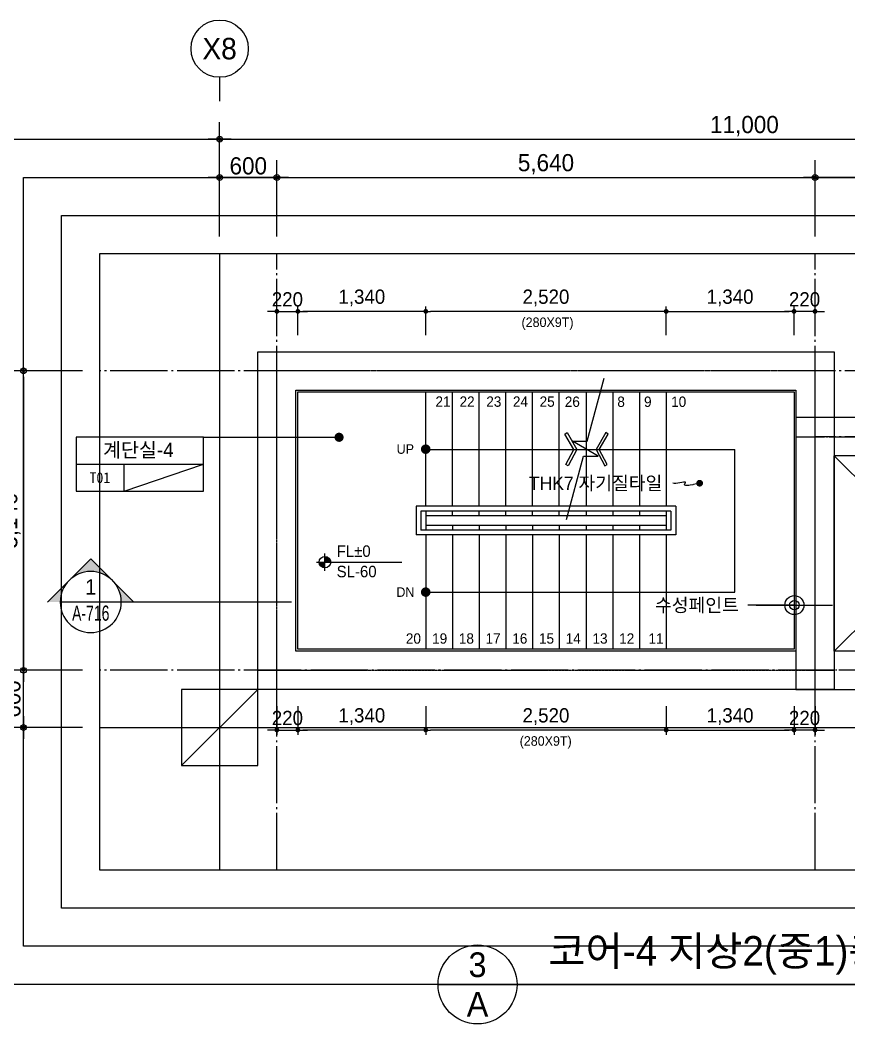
# Model space of a CAD drawing. Header units: millimetres. Extents: x 252711992 to 505989238, y 504776675 to 1009617600.
# Drawn here: x 253386057 to 253394744, y 504805853 to 504816382 of the extents above; entities that cross this region are included whole.
import ezdxf
from ezdxf.enums import TextEntityAlignment as Align
from ezdxf.xclip import XClip

# ---------------------------------------------------------------- set-up
doc = ezdxf.new("R2010")
doc.units = ezdxf.units.MM
doc.header["$XCLIPFRAME"] = 0
doc.linetypes.add('CEN', pattern=[35, 30, -2, 1, -2])
for name, color, linetype in [('$ZCDB_AUDIT_GENERATED_600D18', 7, 'Continuous'), ('0KD DIM', 7, 'Continuous'), ('4A.TEC CEN', 1, 'CEN'), ('4A.TEC CEN 보조1', 14, 'CEN'), ('4A.TEC ELE 4', 9, 'Continuous'), ('4A.TEC IND', 7, 'Continuous'), ('4A.TEC TEXT', 7, 'Continuous'), ('4A.TEC TEXT 1', 3, 'Continuous'), ('4A.TEC TEXT 2', 3, 'Continuous'), ('4A.TEC 기둥', 2, 'Continuous'), ('4A.TEC 마감선 2', 5, 'Continuous'), ('4A.TEC 벽체 1', 2, 'Continuous'), ('4A.TEC 벽체 3', 4, 'Continuous'), ('4A.TEC 벽체 4', 7, 'Continuous'), ('4A.TEC 심볼', 7, 'Continuous'), ('4A.TEC 해치 1', 9, 'Continuous'), ('CEN', 1, 'CEN'), ('LEV', 7, 'Continuous'), ('ROM', 7, 'Continuous'), ('SYM', 1, 'Continuous'), ('TEXT', 7, 'Continuous'), ('㈜SE&C TEXT', 7, 'Continuous')]:
    doc.layers.add(name, color=color, linetype=linetype)
doc.layers.add('DEFPOINT', color=135, linetype='Continuous', plot=False)
doc.styles.add('1', font='')
doc.styles.add('GHS', font='malgun.ttf')
doc.styles.add('나눔고딕', font='')
doc.styles.add('돋움', font='')
doc.styles.add('돋음체', font='')
doc.styles.add('울릉도L', font='')
doc.styles.get('1').set_extended_font_data('DotumChe')
doc.styles.get('나눔고딕').set_extended_font_data('Dotum')
doc.styles.get('돋움').set_extended_font_data('Dotum')
doc.styles.get('돋음체').set_extended_font_data('Dotum')
doc.styles.get('울릉도L').set_extended_font_data('Dotum')
doc.dimstyles.new('DIM_600(외부치수)', dxfattribs={"dimscale": 400, "dimtxt": 3.3, "dimasz": 1, "dimexe": 2, "dimexo": 2, "dimgap": 1, "dimtad": 1, "dimdec": 0, "dimdsep": 46, "dimlunit": 6, "dimtxsty": '나눔고딕', "dimblk1": 'DIMDOT', "dimblk2": 'DIMDOT', "dimsah": 1, "dimcen": 2.5, "dimdle": 1.5, "dimclrd": 8, "dimclre": 8, "dimclrt": 3, "dimadec": 0, "dimazin": 0, "dimtfac": 1, "dimtdec": 0, "dimtix": 1, "dimtmove": 2, "dimatfit": 3, "dimldrblk": 'DIMDOT', "dimfxl": 1, "dimtvp": 1, "dimtolj": 1, "dimtzin": 0, "dimarcsym": 0})
doc.dimstyles.new('DIM_80(외부치수)', dxfattribs={"dimscale": 40, "dimtxt": 3.3, "dimasz": 1, "dimexe": 2, "dimexo": 2, "dimgap": 1, "dimtad": 1, "dimdec": 0, "dimdsep": 46, "dimlunit": 6, "dimtxsty": '돋움', "dimblk1": 'DIMDOT', "dimblk2": 'DIMDOT', "dimsah": 1, "dimcen": 2.5, "dimdle": 1.5, "dimclrd": 1, "dimclre": 7, "dimclrt": 2, "dimadec": 0, "dimazin": 0, "dimtfac": 1, "dimtdec": 0, "dimtix": 1, "dimtmove": 2, "dimatfit": 3, "dimldrblk": 'DIMDOT', "dimfxl": 1, "dimtvp": 1, "dimtolj": 1, "dimtzin": 0, "dimarcsym": 0})
doc.dimstyles.new('KD DIM 1', dxfattribs={"dimscale": 50, "dimtxt": 3, "dimasz": 1, "dimexe": 1, "dimexo": 1, "dimgap": 1, "dimtad": 1, "dimdec": 0, "dimzin": 0, "dimdsep": 46, "dimlunit": 6, "dimtxsty": '돋음체', "dimblk": 'DOT', "dimcen": 3, "dimdle": 1, "dimclrd": 256, "dimclre": 256, "dimclrt": 3, "dimazin": 0, "dimtfac": 1, "dimtdec": 0, "dimtix": 1, "dimtmove": 2, "dimatfit": 3, "dimldrblk": 'OBLIQUE', "dimfxl": 1, "dimtvp": 0.8333, "dimtolj": 1, "dimtzin": 0, "dimarcsym": 0})

# ---------------------------------------------------------------- blocks, each defined once
blk = doc.blocks.new('dwgFD3B')
at = {"layer": '4A.TEC CEN', "color": 250, "ltscale": 500}
blk.add_line((49194.51, -169936.83, -3333.33), (358000, -169936.83, -3333.33), dxfattribs=at)
at = {"layer": '4A.TEC CEN', "color": 250, "ltscale": 500, "elevation": -3333.33}
blk.add_lwpolyline([(241807.63, -39163.16), (241807.63, -267000)], dxfattribs=at)
blk = doc.blocks.new('DIMDOT')
at = {"color": 0}
blk.add_line((-2, 0), (2, 0), dxfattribs=at)
for radius in [0.5, 0.25]:
    blk.add_circle((0, 0), radius, dxfattribs=at)
blk = doc.blocks.new('*D487')
at = {"layer": '$ZCDB_AUDIT_GENERATED_600D18', "color": 8, "lineweight": -2, "transparency": 16777216}
for p, q in [((253386713, 504812702), (253385513, 504812702)), ((253385693, 504812642), (253385693, 504809022)), ((253386713, 504808962), (253385513, 504808962))]:
    blk.add_line(p, q, dxfattribs=at)
at = {"layer": 'Defpoints', "color": 0, "transparency": 16777216}
for p in [(253386893, 504812702, 0), (253385693, 504808962), (253386893, 504808962, 0)]:
    blk.add_point(p, dxfattribs=at)
at = {"layer": '$ZCDB_AUDIT_GENERATED_600D18', "color": 8, "lineweight": -2, "transparency": 16777216, "xscale": 60, "yscale": 60, "zscale": 60}
for p, rotation in [((253385693, 504812702), 90), ((253385693, 504808962), 270)]:
    blk.add_blockref('DIMDOT', p, dxfattribs=dict(at, rotation=rotation))
at = {"layer": '$ZCDB_AUDIT_GENERATED_600D18', "color": 3, "transparency": 16777216, "insert": (253385555, 504810832), "char_height": 180, "attachment_point": 5, "rotation": 90, "style": '나눔고딕'}
blk.add_mtext('\\A1;3,740', dxfattribs=at)
blk = doc.blocks.new('*D488')
at = {"layer": '$ZCDB_AUDIT_GENERATED_600D18', "color": 8, "lineweight": -2, "transparency": 16777216}
for p, q in [((253386713, 504809562), (253385913, 504809562)), ((253386093, 504809022), (253386093, 504809502)), ((253386713, 504808962), (253385913, 504808962))]:
    blk.add_line(p, q, dxfattribs=at)
at = {"layer": 'Defpoints', "color": 0, "transparency": 16777216}
for p in [(253386093, 504809562), (253386893, 504809562, 0), (253386893, 504808962, 0)]:
    blk.add_point(p, dxfattribs=at)
at = {"layer": '$ZCDB_AUDIT_GENERATED_600D18', "color": 8, "lineweight": -2, "transparency": 16777216, "xscale": 60, "yscale": 60, "zscale": 60}
for p, rotation in [((253386093, 504809562), 90), ((253386093, 504808962), 270)]:
    blk.add_blockref('DIMDOT', p, dxfattribs=dict(at, rotation=rotation))
at = {"layer": '$ZCDB_AUDIT_GENERATED_600D18', "color": 3, "transparency": 16777216, "insert": (253385973, 504809262), "char_height": 180, "attachment_point": 5, "rotation": 90, "style": '나눔고딕'}
blk.add_mtext('\\A1;600', dxfattribs=at)
blk = doc.blocks.new('*D489')
at = {"layer": '$ZCDB_AUDIT_GENERATED_600D18', "color": 8, "lineweight": -2, "transparency": 16777216}
for p, q in [((253388149, 504814112), (253388149, 504815312)), ((253399149, 504814112), (253399149, 504815312)), ((253388209, 504815132), (253399089, 504815132))]:
    blk.add_line(p, q, dxfattribs=at)
at = {"layer": 'Defpoints', "color": 0, "transparency": 16777216}
for p in [(253399149, 504815132), (253388149, 504813932, 0), (253399149, 504813932)]:
    blk.add_point(p, dxfattribs=at)
at = {"layer": '$ZCDB_AUDIT_GENERATED_600D18', "color": 8, "lineweight": -2, "transparency": 16777216, "xscale": 60, "yscale": 60, "zscale": 60, "rotation": 180}
blk.add_blockref('DIMDOT', (253388149, 504815132), dxfattribs=at)
at = {"layer": '$ZCDB_AUDIT_GENERATED_600D18', "color": 8, "lineweight": -2, "transparency": 16777216, "xscale": 60, "yscale": 60, "zscale": 60}
blk.add_blockref('DIMDOT', (253399149, 504815132), dxfattribs=at)
at = {"layer": '$ZCDB_AUDIT_GENERATED_600D18', "color": 3, "transparency": 16777216, "insert": (253393649, 504815270), "char_height": 180, "attachment_point": 5, "style": '나눔고딕'}
blk.add_mtext('\\A1;11,000', dxfattribs=at)
blk = doc.blocks.new('*D491')
at = {"layer": '$ZCDB_AUDIT_GENERATED_600D18', "color": 8, "lineweight": -2, "transparency": 16777216}
for p, q in [((253388149, 504814112), (253388149, 504814912)), ((253388749, 504814112), (253388749, 504814912)), ((253388689, 504814732), (253388209, 504814732))]:
    blk.add_line(p, q, dxfattribs=at)
at = {"layer": 'Defpoints', "color": 0, "transparency": 16777216}
for p in [(253388149, 504814732), (253388149, 504813932, 39667), (253388749, 504813932, 34667)]:
    blk.add_point(p, dxfattribs=at)
at = {"layer": '$ZCDB_AUDIT_GENERATED_600D18', "color": 8, "lineweight": -2, "transparency": 16777216, "xscale": 60, "yscale": 60, "zscale": 60, "rotation": 180}
blk.add_blockref('DIMDOT', (253388149, 504814732), dxfattribs=at)
at = {"layer": '$ZCDB_AUDIT_GENERATED_600D18', "color": 8, "lineweight": -2, "transparency": 16777216, "xscale": 60, "yscale": 60, "zscale": 60}
blk.add_blockref('DIMDOT', (253388749, 504814732), dxfattribs=at)
at = {"layer": '$ZCDB_AUDIT_GENERATED_600D18', "color": 3, "transparency": 16777216, "insert": (253388449, 504814852), "char_height": 180, "attachment_point": 5, "style": '나눔고딕'}
blk.add_mtext('\\A1;600', dxfattribs=at)
blk = doc.blocks.new('*D492')
at = {"layer": '$ZCDB_AUDIT_GENERATED_600D18', "color": 8, "lineweight": -2, "transparency": 16777216}
for p, q in [((253386713, 504812702), (253385913, 504812702)), ((253386093, 504812642), (253386093, 504809622)), ((253386713, 504809562), (253385913, 504809562))]:
    blk.add_line(p, q, dxfattribs=at)
at = {"layer": 'Defpoints', "color": 0, "transparency": 16777216}
for p in [(253386893, 504812702, 0), (253386093, 504809562), (253386893, 504809562, 0)]:
    blk.add_point(p, dxfattribs=at)
at = {"layer": '$ZCDB_AUDIT_GENERATED_600D18', "color": 8, "lineweight": -2, "transparency": 16777216, "xscale": 60, "yscale": 60, "zscale": 60}
for p, rotation in [((253386093, 504812702), 90), ((253386093, 504809562), 270)]:
    blk.add_blockref('DIMDOT', p, dxfattribs=dict(at, rotation=rotation))
at = {"layer": '$ZCDB_AUDIT_GENERATED_600D18', "color": 3, "transparency": 16777216, "insert": (253385955, 504811132), "char_height": 180, "attachment_point": 5, "rotation": 90, "style": '나눔고딕'}
blk.add_mtext('\\A1;3,140', dxfattribs=at)
blk = doc.blocks.new('*D493')
at = {"layer": '$ZCDB_AUDIT_GENERATED_600D18', "color": 8, "lineweight": -2, "transparency": 16777216}
for p, q in [((253388749, 504814112), (253388749, 504814912)), ((253394389, 504814112), (253394389, 504814912)), ((253388809, 504814732), (253394329, 504814732))]:
    blk.add_line(p, q, dxfattribs=at)
at = {"layer": 'Defpoints', "color": 0, "transparency": 16777216}
for p in [(253394389, 504814732), (253388749, 504813932, 34667), (253394389, 504813932, 81667)]:
    blk.add_point(p, dxfattribs=at)
at = {"layer": '$ZCDB_AUDIT_GENERATED_600D18', "color": 8, "lineweight": -2, "transparency": 16777216, "xscale": 60, "yscale": 60, "zscale": 60, "rotation": 180}
blk.add_blockref('DIMDOT', (253388749, 504814732), dxfattribs=at)
at = {"layer": '$ZCDB_AUDIT_GENERATED_600D18', "color": 8, "lineweight": -2, "transparency": 16777216, "xscale": 60, "yscale": 60, "zscale": 60}
blk.add_blockref('DIMDOT', (253394389, 504814732), dxfattribs=at)
at = {"layer": '$ZCDB_AUDIT_GENERATED_600D18', "color": 3, "transparency": 16777216, "insert": (253391569, 504814870), "char_height": 180, "attachment_point": 5, "style": '나눔고딕'}
blk.add_mtext('\\A1;5,640', dxfattribs=at)
blk = doc.blocks.new('*D494')
at = {"layer": '$ZCDB_AUDIT_GENERATED_600D18', "color": 8, "lineweight": -2, "transparency": 16777216}
for p, q in [((253394389, 504814112), (253394389, 504814912)), ((253396839, 504814112), (253396839, 504814912)), ((253396779, 504814732), (253394449, 504814732))]:
    blk.add_line(p, q, dxfattribs=at)
at = {"layer": 'Defpoints', "color": 0, "transparency": 16777216}
for p in [(253394389, 504814732), (253394389, 504813932, 81667), (253396839, 504813932, 61250)]:
    blk.add_point(p, dxfattribs=at)
at = {"layer": '$ZCDB_AUDIT_GENERATED_600D18', "color": 8, "lineweight": -2, "transparency": 16777216, "xscale": 60, "yscale": 60, "zscale": 60, "rotation": 180}
blk.add_blockref('DIMDOT', (253394389, 504814732), dxfattribs=at)
at = {"layer": '$ZCDB_AUDIT_GENERATED_600D18', "color": 8, "lineweight": -2, "transparency": 16777216, "xscale": 60, "yscale": 60, "zscale": 60}
blk.add_blockref('DIMDOT', (253396839, 504814732), dxfattribs=at)
at = {"layer": '$ZCDB_AUDIT_GENERATED_600D18', "color": 3, "transparency": 16777216, "insert": (253395614, 504814870), "char_height": 180, "attachment_point": 5, "style": '나눔고딕'}
blk.add_mtext('\\A1;2,450', dxfattribs=at)
blk = doc.blocks.new('A$C092cc5a8')
at = {"layer": '4A.TEC 벽체 3', "elevation": 0, "flags": 128}
blk.add_lwpolyline([(15755, 4096), (37755, 4096)], dxfattribs=at)
at = {"layer": '4A.TEC 벽체 4', "color": 251, "lineweight": 0, "ltscale": 15, "elevation": 0}
for points in [[(15630, 3971), (37880, 3971)], [(15505, 3846), (38005, 3846)]]:
    blk.add_lwpolyline(points, dxfattribs=at)
blk = doc.blocks.new('c1')
at = {"layer": '4A.TEC 기둥'}
blk.add_lwpolyline([(1156776, -1012079), (1157576, -1012079), (1157576, -1011279), (1156776, -1011279)], close=True, dxfattribs=at)
at = {"layer": 'DEFPOINT'}
blk.add_line((1156776, -1012079), (1157576, -1011279), dxfattribs=at)
blk = doc.blocks.new('ADFAWEFQWEFQWF')
at = {"layer": '4A.TEC CEN 보조1', "ltscale": 10}
for p, q in [((200, 0), (200, 2850)), ((2650, 2850), (2650, 0)), ((0, 2650), (2850, 2650)), ((2850, 200), (0, 200))]:
    blk.add_line(p, q, dxfattribs=at)
at = {"layer": '4A.TEC 벽체 1'}
for p, q in [((400, 2450), (400, 400)), ((400, 2450), (2450, 2450)), ((2450, 2450), (2450, 400)), ((400, 400), (2450, 400))]:
    blk.add_line(p, q, dxfattribs=at)
blk.add_lwpolyline([(875, 2850), (0, 2850), (0, 0), (2850, 0), (2850, 2850), (875, 2850)], dxfattribs=at)
at = {"layer": '4A.TEC 해치 1'}
for p, q in [((400, 2450), (2450, 400)), ((2450, 2450), (400, 400))]:
    blk.add_line(p, q, dxfattribs=at)
blk = doc.blocks.new('A$C6C9969DE')
at = {"layer": 'ROM', "color": 0, "linetype": 'Continuous'}
for p, q in [((0, 510), (2400, 510)), ((900, 0), (900, 510))]:
    blk.add_line(p, q, dxfattribs=at)
blk.add_lwpolyline([(0, 0), (2400, 0), (2400, 1020), (0, 1020)], close=True, dxfattribs=at)
blk = doc.blocks.new('ASDFAWGFQWEGRQEWR')
at = {"layer": 'CEN'}
blk.add_lwpolyline([(1712, 118), (1641, 101), (1594, 94), (1567, 93), (1556, 98), (1554, 105), (1558, 114), (1563, 122), (1564, 128), (1557, 130), (1544, 129), (1526, 126), (1505, 122), (1483, 118), (1461, 115), (1443, 114), (1430, 118)], dxfattribs=at)
at = {"layer": '㈜SE&C TEXT', "color": 1, "const_width": 35.9}
blk.add_lwpolyline([(1729, 118, 1), (1694, 118, 1)], format="xyb", close=True, dxfattribs=at)
at = {"layer": '4A.TEC TEXT', "style": '돋움'}
blk.add_text('THK7 자기질타일', height=140, dxfattribs=at).set_placement((-77, 118), align=Align.MIDDLE_LEFT)
blk = doc.blocks.new('단면기호1')
at = {"layer": 'SYM'}
h = blk.add_hatch(color=256, dxfattribs=at)
h.paths.add_polyline_path([(4.24, 4.24, -0.198912), (6, 0), (8.49, 0)])
h.paths.add_polyline_path([(0, 8.49), (-4.24, 4.24, -0.414214), (4.24, 4.24)])
h.paths.add_polyline_path([(-4.24, 4.24), (-8.49, 0), (-6, 0, -0.198912)])
for p in [(-8.49, 0), (8.49, 0)]:
    blk.add_line(p, (0, 8.49), dxfattribs=at)
blk.add_circle((0, 0), 6, dxfattribs=at)
blk = doc.blocks.new('A$C3A5201BD')
at = {"layer": 'LEV'}
h = blk.add_hatch(color=256, dxfattribs=at)
h.paths.add_polyline_path([(200, 200), (335, 200, 0.414214), (200, 335)])
h.paths.add_polyline_path([(200, 65), (200, 200), (65, 200, 0.414214)])
at = {"layer": 'LEV', "color": 7}
for p, q in [((200, 0), (200, 400)), ((0, 200), (2007, 200)), ((0, 200), (400, 200))]:
    blk.add_line(p, q, dxfattribs=at)
blk.add_circle((200, 200), 135, dxfattribs=at)
blk = doc.blocks.new('_Dot')
at = {"color": 0, "linetype": 'ByBlock', "lineweight": -2}
blk.add_line((-0.5, 0), (-1, 0), dxfattribs=at)
at = {"color": 0, "linetype": 'ByBlock', "const_width": 0.5}
blk.add_lwpolyline([(-0.25, 0, 1), (0.25, 0, 1)], format="xyb", close=True, dxfattribs=at)
blk = doc.blocks.new('*D1103')
at = {"layer": '0KD DIM', "lineweight": -2, "transparency": 16777216}
for p, q in [((253390309, 504813077), (253390309, 504813377)), ((253392779, 504813327), (253390359, 504813327)), ((253392829, 504813077), (253392829, 504813377))]:
    blk.add_line(p, q, dxfattribs=at)
at = {"layer": 'Defpoints', "color": 0, "transparency": 16777216}
for p in [(253390309, 504813327), (253390309, 504813027, 0), (253392829, 504813027)]:
    blk.add_point(p, dxfattribs=at)
at = {"layer": '0KD DIM', "lineweight": -2, "transparency": 16777216, "xscale": 50, "yscale": 50, "zscale": 50, "rotation": 180}
blk.add_blockref('_Dot', (253390309, 504813327), dxfattribs=at)
at = {"layer": '0KD DIM', "lineweight": -2, "transparency": 16777216, "xscale": 50, "yscale": 50, "zscale": 50}
blk.add_blockref('_Dot', (253392829, 504813327), dxfattribs=at)
at = {"layer": '0KD DIM', "color": 3, "transparency": 16777216, "insert": (253391569, 504813467), "char_height": 150, "attachment_point": 5, "style": '돋음체'}
blk.add_mtext('\\A1;2,520', dxfattribs=at)
blk = doc.blocks.new('_OBLIQUE')
at = {"color": 0, "linetype": 'ByBlock'}
blk.add_line((-0.5, -0.5), (0.5, 0.5), dxfattribs=at)
blk = doc.blocks.new('*D1104')
at = {"layer": '0KD DIM', "lineweight": -2, "transparency": 16777216}
for p, q in [((253392829, 504813077), (253392829, 504813377)), ((253392879, 504813327), (253394119, 504813327)), ((253394169, 504813077), (253394169, 504813377))]:
    blk.add_line(p, q, dxfattribs=at)
at = {"layer": 'Defpoints', "color": 0, "transparency": 16777216}
for p in [(253394169, 504813327), (253392829, 504813027), (253394169, 504813027)]:
    blk.add_point(p, dxfattribs=at)
at = {"layer": '0KD DIM', "lineweight": -2, "transparency": 16777216, "xscale": 50, "yscale": 50, "zscale": 50, "rotation": 180}
blk.add_blockref('_Dot', (253392829, 504813327), dxfattribs=at)
at = {"layer": '0KD DIM', "lineweight": -2, "transparency": 16777216, "xscale": 50, "yscale": 50, "zscale": 50}
blk.add_blockref('_Dot', (253394169, 504813327), dxfattribs=at)
at = {"layer": '0KD DIM', "color": 3, "transparency": 16777216, "insert": (253393499, 504813467), "char_height": 150, "attachment_point": 5, "style": '돋음체'}
blk.add_mtext('\\A1;1,340', dxfattribs=at)
blk = doc.blocks.new('*D1105')
at = {"layer": '0KD DIM', "lineweight": -2, "transparency": 16777216}
for p, q in [((253388969, 504813077), (253388969, 504813377)), ((253390259, 504813327), (253389019, 504813327)), ((253390309, 504813077), (253390309, 504813377))]:
    blk.add_line(p, q, dxfattribs=at)
at = {"layer": 'Defpoints', "color": 0, "transparency": 16777216}
for p in [(253388969, 504813327), (253388969, 504813027), (253390309, 504813027)]:
    blk.add_point(p, dxfattribs=at)
at = {"layer": '0KD DIM', "lineweight": -2, "transparency": 16777216, "xscale": 50, "yscale": 50, "zscale": 50, "rotation": 180}
blk.add_blockref('_Dot', (253388969, 504813327), dxfattribs=at)
at = {"layer": '0KD DIM', "lineweight": -2, "transparency": 16777216, "xscale": 50, "yscale": 50, "zscale": 50}
blk.add_blockref('_Dot', (253390309, 504813327), dxfattribs=at)
at = {"layer": '0KD DIM', "color": 3, "transparency": 16777216, "insert": (253389639, 504813467), "char_height": 150, "attachment_point": 5, "style": '돋음체'}
blk.add_mtext('\\A1;1,340', dxfattribs=at)
blk = doc.blocks.new('*D1106')
at = {"layer": '0KD DIM', "lineweight": -2, "transparency": 16777216}
for p, q in [((253394119, 504813327), (253394069, 504813327)), ((253394169, 504813077), (253394169, 504813377)), ((253394389, 504813327), (253394169, 504813327)), ((253394389, 504813077), (253394389, 504813377)), ((253394439, 504813327), (253394489, 504813327))]:
    blk.add_line(p, q, dxfattribs=at)
at = {"layer": 'Defpoints', "color": 0, "transparency": 16777216}
for p in [(253394169, 504813327), (253394169, 504813027), (253394389, 504813027)]:
    blk.add_point(p, dxfattribs=at)
at = {"layer": '0KD DIM', "lineweight": -2, "transparency": 16777216, "xscale": 50, "yscale": 50, "zscale": 50}
blk.add_blockref('_Dot', (253394169, 504813327), dxfattribs=at)
at = {"layer": '0KD DIM', "lineweight": -2, "transparency": 16777216, "xscale": 50, "yscale": 50, "zscale": 50, "rotation": 180}
blk.add_blockref('_Dot', (253394389, 504813327), dxfattribs=at)
at = {"layer": '0KD DIM', "color": 3, "transparency": 16777216, "insert": (253394279, 504813452), "char_height": 150, "attachment_point": 5, "style": '돋음체'}
blk.add_mtext('\\A1;220', dxfattribs=at)
blk = doc.blocks.new('*D1107')
at = {"layer": '0KD DIM', "lineweight": -2, "transparency": 16777216}
for p, q in [((253388699, 504813327), (253388649, 504813327)), ((253388749, 504813077), (253388749, 504813377)), ((253388749, 504813327), (253388969, 504813327)), ((253388969, 504813077), (253388969, 504813377)), ((253389019, 504813327), (253389069, 504813327))]:
    blk.add_line(p, q, dxfattribs=at)
at = {"layer": 'Defpoints', "color": 0, "transparency": 16777216}
for p in [(253388969, 504813327), (253388749, 504813027), (253388969, 504813027)]:
    blk.add_point(p, dxfattribs=at)
at = {"layer": '0KD DIM', "lineweight": -2, "transparency": 16777216, "xscale": 50, "yscale": 50, "zscale": 50}
blk.add_blockref('_Dot', (253388749, 504813327), dxfattribs=at)
at = {"layer": '0KD DIM', "lineweight": -2, "transparency": 16777216, "xscale": 50, "yscale": 50, "zscale": 50, "rotation": 180}
blk.add_blockref('_Dot', (253388969, 504813327), dxfattribs=at)
at = {"layer": '0KD DIM', "color": 3, "transparency": 16777216, "insert": (253388859, 504813452), "char_height": 150, "attachment_point": 5, "style": '돋음체'}
blk.add_mtext('\\A1;220', dxfattribs=at)
blk = doc.blocks.new('*D1108')
at = {"layer": '0KD DIM', "lineweight": -2, "transparency": 16777216}
for p, q in [((253390309, 504809186), (253390309, 504808886)), ((253392829, 504809186), (253392829, 504808886)), ((253392779, 504808936), (253390359, 504808936))]:
    blk.add_line(p, q, dxfattribs=at)
at = {"layer": 'Defpoints', "color": 0, "transparency": 16777216}
for p in [(253390309, 504809236, 0), (253392829, 504809236), (253390309, 504808936)]:
    blk.add_point(p, dxfattribs=at)
at = {"layer": '0KD DIM', "lineweight": -2, "transparency": 16777216, "xscale": 50, "yscale": 50, "zscale": 50, "rotation": 180}
blk.add_blockref('_Dot', (253390309, 504808936), dxfattribs=at)
at = {"layer": '0KD DIM', "lineweight": -2, "transparency": 16777216, "xscale": 50, "yscale": 50, "zscale": 50}
blk.add_blockref('_Dot', (253392829, 504808936), dxfattribs=at)
at = {"layer": '0KD DIM', "color": 3, "transparency": 16777216, "insert": (253391569, 504809076), "char_height": 150, "attachment_point": 5, "style": '돋음체'}
blk.add_mtext('\\A1;2,520', dxfattribs=at)
blk = doc.blocks.new('*D1109')
at = {"layer": '0KD DIM', "lineweight": -2, "transparency": 16777216}
for p, q in [((253392829, 504809186), (253392829, 504808886)), ((253394169, 504809186), (253394169, 504808886)), ((253392879, 504808936), (253394119, 504808936))]:
    blk.add_line(p, q, dxfattribs=at)
at = {"layer": 'Defpoints', "color": 0, "transparency": 16777216}
for p in [(253392829, 504809236), (253394169, 504809236), (253394169, 504808936)]:
    blk.add_point(p, dxfattribs=at)
at = {"layer": '0KD DIM', "lineweight": -2, "transparency": 16777216, "xscale": 50, "yscale": 50, "zscale": 50, "rotation": 180}
blk.add_blockref('_Dot', (253392829, 504808936), dxfattribs=at)
at = {"layer": '0KD DIM', "lineweight": -2, "transparency": 16777216, "xscale": 50, "yscale": 50, "zscale": 50}
blk.add_blockref('_Dot', (253394169, 504808936), dxfattribs=at)
at = {"layer": '0KD DIM', "color": 3, "transparency": 16777216, "insert": (253393499, 504809076), "char_height": 150, "attachment_point": 5, "style": '돋음체'}
blk.add_mtext('\\A1;1,340', dxfattribs=at)
blk = doc.blocks.new('*D1110')
at = {"layer": '0KD DIM', "lineweight": -2, "transparency": 16777216}
for p, q in [((253388969, 504809186), (253388969, 504808886)), ((253390309, 504809186), (253390309, 504808886)), ((253390259, 504808936), (253389019, 504808936))]:
    blk.add_line(p, q, dxfattribs=at)
at = {"layer": 'Defpoints', "color": 0, "transparency": 16777216}
for p in [(253388969, 504809236), (253390309, 504809236), (253388969, 504808936)]:
    blk.add_point(p, dxfattribs=at)
at = {"layer": '0KD DIM', "lineweight": -2, "transparency": 16777216, "xscale": 50, "yscale": 50, "zscale": 50, "rotation": 180}
blk.add_blockref('_Dot', (253388969, 504808936), dxfattribs=at)
at = {"layer": '0KD DIM', "lineweight": -2, "transparency": 16777216, "xscale": 50, "yscale": 50, "zscale": 50}
blk.add_blockref('_Dot', (253390309, 504808936), dxfattribs=at)
at = {"layer": '0KD DIM', "color": 3, "transparency": 16777216, "insert": (253389639, 504809076), "char_height": 150, "attachment_point": 5, "style": '돋음체'}
blk.add_mtext('\\A1;1,340', dxfattribs=at)
blk = doc.blocks.new('*D1111')
at = {"layer": '0KD DIM', "lineweight": -2, "transparency": 16777216}
for p, q in [((253394169, 504809186), (253394169, 504808886)), ((253394389, 504809186), (253394389, 504808886)), ((253394119, 504808936), (253394069, 504808936)), ((253394389, 504808936), (253394169, 504808936)), ((253394439, 504808936), (253394489, 504808936))]:
    blk.add_line(p, q, dxfattribs=at)
at = {"layer": 'Defpoints', "color": 0, "transparency": 16777216}
for p in [(253394169, 504809236), (253394389, 504809236), (253394169, 504808936)]:
    blk.add_point(p, dxfattribs=at)
at = {"layer": '0KD DIM', "lineweight": -2, "transparency": 16777216, "xscale": 50, "yscale": 50, "zscale": 50}
blk.add_blockref('_Dot', (253394169, 504808936), dxfattribs=at)
at = {"layer": '0KD DIM', "lineweight": -2, "transparency": 16777216, "xscale": 50, "yscale": 50, "zscale": 50, "rotation": 180}
blk.add_blockref('_Dot', (253394389, 504808936), dxfattribs=at)
at = {"layer": '0KD DIM', "color": 3, "transparency": 16777216, "insert": (253394279, 504809061), "char_height": 150, "attachment_point": 5, "style": '돋음체'}
blk.add_mtext('\\A1;220', dxfattribs=at)
blk = doc.blocks.new('*D1112')
at = {"layer": '0KD DIM', "lineweight": -2, "transparency": 16777216}
for p, q in [((253388749, 504809186), (253388749, 504808886)), ((253388969, 504809186), (253388969, 504808886)), ((253388699, 504808936), (253388649, 504808936)), ((253388749, 504808936), (253388969, 504808936)), ((253389019, 504808936), (253389069, 504808936))]:
    blk.add_line(p, q, dxfattribs=at)
at = {"layer": 'Defpoints', "color": 0, "transparency": 16777216}
for p in [(253388749, 504809236), (253388969, 504809236), (253388969, 504808936)]:
    blk.add_point(p, dxfattribs=at)
at = {"layer": '0KD DIM', "lineweight": -2, "transparency": 16777216, "xscale": 50, "yscale": 50, "zscale": 50}
blk.add_blockref('_Dot', (253388749, 504808936), dxfattribs=at)
at = {"layer": '0KD DIM', "lineweight": -2, "transparency": 16777216, "xscale": 50, "yscale": 50, "zscale": 50, "rotation": 180}
blk.add_blockref('_Dot', (253388969, 504808936), dxfattribs=at)
at = {"layer": '0KD DIM', "color": 3, "transparency": 16777216, "insert": (253388859, 504809061), "char_height": 150, "attachment_point": 5, "style": '돋음체'}
blk.add_mtext('\\A1;220', dxfattribs=at)
blk = doc.blocks.new('ccs122')
at = {"layer": '4A.TEC 심볼'}
blk.add_line((0, 8), (0, 3), dxfattribs=at)
blk.add_circle((0, 14), 6, dxfattribs=at)
at = {"layer": '4A.TEC TEXT 2', "color": 3, "style": 'GHS'}
blk.add_attdef('NO', text='', height=4.5, dxfattribs=at).set_placement((-0.01, 14.02), align=Align.MIDDLE_CENTER)
blk = doc.blocks.new('ADSFWEFQWEF')
at = {"layer": '4A.TEC TEXT', "style": '돋움'}
blk.add_text('수성페인트', height=140, dxfattribs=at).set_placement((560, 110), align=Align.MIDDLE_LEFT)
at = {"layer": '㈜SE&C TEXT', "color": 1}
blk.add_leader([(2021, 110, 0), (1532, 110)], dimstyle='DIM_80(외부치수)', override={"dimasz": 5, "dimtad": 0}, dxfattribs=at)

msp = doc.modelspace()

# ---------------------------------------------------------------- linework, layer by layer
msp.add_line((253387146.55, 504811439.35), (253387979.88, 504811722.69))
at = {"layer": '4A.TEC CEN', "ltscale": 20}
for p, q in [((253388748.77, 504807467.16, 1666.67), (253388748.77, 504813932.16, 1666.67)), ((253394388.77, 504807467.16, 1666.67), (253394388.77, 504813932.16, 1666.67)), ((253400203.05, 504812702.14, 1666.67), (253386892.67, 504812702.14, 1666.67)), ((253400203.05, 504812012.14, 1666.67), (253394388.77, 504812012.14, 1666.67)), ((253400203.05, 504809562.14, 1666.67), (253386892.67, 504809562.14, 1666.67))]:
    msp.add_line(p, q, dxfattribs=at)
at = {"layer": '4A.TEC CEN 보조1'}
for p, q in [((253388748.78, 504809362.14, -3332.88), (253388748.78, 504812902.14, -3332.88)), ((253394388.78, 504809362.14, -3332.88), (253394388.78, 504812902.14, -3332.88)), ((253394588.78, 504812702.14, -3332.88), (253388548.78, 504812702.14, -3332.88)), ((253388548.78, 504809562.14, -3332.88), (253394588.78, 504809562.14, -3332.88))]:
    msp.add_line(p, q, dxfattribs=at)
at = {"layer": '4A.TEC ELE 4', "color": 8, "ltscale": 0.3}
for p, q in [((253390308.77, 504811282.14, -3332.88), (253390308.77, 504812482.14, -3332.88)), ((253390588.77, 504811282.14, -3332.88), (253390588.77, 504812482.14, -3332.88)), ((253390868.77, 504811282.14, -3332.88), (253390868.77, 504812482.14, -3332.88)), ((253391148.77, 504811282.14, -3332.88), (253391148.77, 504812482.14, -3332.88)), ((253391428.77, 504811282.14, -3332.88), (253391428.77, 504812482.14, -3332.88)), ((253391708.77, 504811282.14, -3332.88), (253391708.77, 504812482.14, -3332.88)), ((253392268.77, 504812482.14, -3332.88), (253392268.77, 504811282.14, -3332.88)), ((253392548.77, 504812482.14, -3332.88), (253392548.77, 504811282.14, -3332.88)), ((253392828.77, 504812482.14, -3332.88), (253392828.77, 504811282.14, -3332.88)), ((253392928.77, 504811282.14, -3332.88), (253390208.77, 504811282.14, -3332.88)), ((253390208.77, 504811282.14, -3332.88), (253390208.77, 504810982.14, -3332.88)), ((253392878.77, 504811232.14, -3332.88), (253390258.77, 504811232.14, -3332.88)), ((253390258.77, 504811232.14, -3332.88), (253390258.77, 504811032.14, -3332.88)), ((253390308.77, 504811232.14, -3332.88), (253390308.77, 504811082.14, -3332.88)), ((253390588.77, 504811182.14, -3332.88), (253390588.77, 504811232.14, -3332.88)), ((253390868.77, 504811182.14, -3332.88), (253390868.77, 504811232.14, -3332.88)), ((253391148.77, 504811182.14, -3332.88), (253391148.77, 504811232.14, -3332.88)), ((253392268.77, 504811232.14, -3332.88), (253392268.77, 504811182.14, -3332.88)), ((253392548.77, 504811232.14, -3332.88), (253392548.77, 504811182.14, -3332.88)), ((253392828.77, 504811232.14, -3332.88), (253392828.77, 504811182.14, -3332.88)), ((253392828.77, 504811232.14, -3332.88), (253392828.77, 504811082.14, -3332.88)), ((253392878.77, 504811232.14, -3332.88), (253392878.77, 504811032.14, -3332.88)), ((253392928.77, 504811282.14, -3332.88), (253392928.77, 504810982.14, -3332.88)), ((253392828.77, 504811182.14, -3332.88), (253390308.77, 504811182.14, -3332.88)), ((253392878.77, 504811032.14, -3332.88), (253390258.77, 504811032.14, -3332.88)), ((253392828.77, 504811082.14, -3332.88), (253390308.77, 504811082.14, -3332.88)), ((253390308.77, 504811082.14, -3332.88), (253390308.77, 504811032.14, -3332.88)), ((253390588.77, 504811082.14, -3332.88), (253390588.77, 504811032.14, -3332.88)), ((253390868.77, 504811082.14, -3332.88), (253390868.77, 504811032.14, -3332.88)), ((253391148.77, 504811082.14, -3332.88), (253391148.77, 504811032.14, -3332.88)), ((253392268.77, 504811082.14, -3332.88), (253392268.77, 504811032.14, -3332.88)), ((253392548.77, 504811082.14, -3332.88), (253392548.77, 504811032.14, -3332.88)), ((253392828.77, 504811082.14, -3332.88), (253392828.77, 504811032.14, -3332.88)), ((253392928.77, 504810982.14, -3332.88), (253390208.77, 504810982.14, -3332.88)), ((253390308.77, 504810982.14, -3332.88), (253390308.77, 504809782.14, -3332.88)), ((253390588.77, 504810982.14, -3332.88), (253390588.77, 504809782.14, -3332.88)), ((253390868.77, 504810982.14, -3332.88), (253390868.77, 504809782.14, -3332.88)), ((253391148.77, 504810982.14, -3332.88), (253391148.77, 504809782.14, -3332.88)), ((253391428.77, 504810982.14, -3332.88), (253391428.77, 504809782.14, -3332.88)), ((253391708.77, 504810982.14, -3332.88), (253391708.77, 504809782.14, -3332.88)), ((253391988.77, 504810982.14, -3332.88), (253391988.77, 504809782.14, -3332.88)), ((253392268.77, 504810982.14, -3332.88), (253392268.77, 504809782.14, -3332.88)), ((253392548.77, 504810982.14, -3332.88), (253392548.77, 504809782.14, -3332.88)), ((253392828.77, 504810982.14, -3332.88), (253392828.77, 504809782.14, -3332.88))]:
    msp.add_line(p, q, dxfattribs=at)
at = {"layer": '4A.TEC ELE 4', "color": 8}
for p, q in [((253391988.77, 504812482.14, -3332.88), (253391988.77, 504811282.14, -3332.88)), ((253391708.77, 504811182.14, -3332.88), (253391708.77, 504811232.14, -3332.88)), ((253391708.77, 504811082.14, -3332.88), (253391708.77, 504811032.14, -3332.88))]:
    msp.add_line(p, q, dxfattribs=at)
at = {"layer": '4A.TEC ELE 4', "color": 8, "ltscale": 0.2}
for p, q in [((253391428.77, 504811182.14, -3332.88), (253391428.77, 504811232.14, -3332.88)), ((253391428.77, 504811082.14, -3332.88), (253391428.77, 504811032.14, -3332.88))]:
    msp.add_line(p, q, dxfattribs=at)
at = {"layer": '4A.TEC ELE 4', "color": 8, "ltscale": 0.02}
for p, q in [((253391988.77, 504811232.14, -3332.88), (253391988.77, 504811182.14, -3332.88)), ((253391988.77, 504811082.14, -3332.88), (253391988.77, 504811032.14, -3332.88))]:
    msp.add_line(p, q, dxfattribs=at)
at = {"layer": '4A.TEC ELE 4', "color": 8, "ltscale": 0.3, "elevation": -3332.88}
msp.add_lwpolyline([(253391782.97, 504811144.97), (253391960.8, 504811808.63), (253392116.09, 504811808.63), (253391847.12, 504811963.93), (253392002.41, 504811963.93), (253392179.55, 504812625.03)], dxfattribs=at)
at = {"layer": '4A.TEC IND', "color": 8}
for p, q in [((253390308.77, 504811879.64, -3332.88), (253393548.77, 504811879.64, -3332.88)), ((253393548.77, 504810382.94, -3332.88), (253393548.77, 504811879.64, -3332.88)), ((253390298.77, 504810380.44, -3332.88), (253393548.77, 504810382.94, -3332.88))]:
    msp.add_line(p, q, dxfattribs=at)
at = {"layer": '4A.TEC IND', "color": 8, "elevation": -3332.88}
for points in [[(253391802.68, 504811705.03), (253391777.9, 504811719.34), (253391859.84, 504811879.64), (253391766.94, 504812040.55), (253391791.72, 504812054.86), (253391892.88, 504811879.64)], [(253392185.3, 504811705.03), (253392210.08, 504811719.33), (253392128.14, 504811879.64), (253392221.04, 504812040.55), (253392196.26, 504812054.86), (253392095.1, 504811879.64)]]:
    msp.add_lwpolyline(points, close=True, dxfattribs=at)
at = {"layer": '4A.TEC IND', "const_width": 50, "elevation": -3332.88}
for points in [[(253390333.77, 504811881.35, 1), (253390283.77, 504811881.35, 1)], [(253390333.77, 504810382.14, 1), (253390283.77, 504810382.14, 1)]]:
    msp.add_lwpolyline(points, format="xyb", close=True, dxfattribs=at)
at = {"layer": '4A.TEC 마감선 2'}
for p, q in [((253388968.78, 504812482.14, -3332.88), (253394168.78, 504812482.14, -3332.88)), ((253388968.78, 504809782.14, -3332.88), (253388968.78, 504812482.14, -3332.88)), ((253394168.78, 504812482.14, -3332.88), (253394168.78, 504809782.14, -3332.88)), ((253394168.78, 504809782.14, -3332.88), (253388968.78, 504809782.14, -3332.88))]:
    msp.add_line(p, q, dxfattribs=at)
at = {"layer": '4A.TEC 벽체 1'}
for p, q in [((253388548.78, 504812902.14, -3332.88), (253394588.78, 504812902.14, -3332.88)), ((253388548.78, 504809362.14, -3332.88), (253388548.78, 504812902.14, -3332.88)), ((253394588.78, 504812902.14, -3332.88), (253394588.78, 504809362.14, -3332.88)), ((253388948.78, 504812502.14, -3332.88), (253394188.78, 504812502.14, -3332.88)), ((253388948.78, 504809762.14, -3332.88), (253388948.78, 504812502.14, -3332.88)), ((253394188.78, 504812502.14, -3332.88), (253394188.78, 504809762.14, -3332.88)), ((253394188.78, 504809762.14, -3332.88), (253388948.78, 504809762.14, -3332.88)), ((253394588.78, 504809362.14, -3332.88), (253388548.78, 504809362.14, -3332.88))]:
    msp.add_line(p, q, dxfattribs=at)
at = {"layer": '4A.TEC 심볼'}
msp.add_line((253390437.72, 504806267.16, 3333.33), (253397236.14, 504806267.16, 3333.33), dxfattribs=at)
msp.add_circle((253390851.72, 504806267.16, 3333.33), 414, dxfattribs=at)
at = {"layer": 'DEFPOINT', "elevation": 3333.33}
for points in [[(253385692.67, 504815132.16), (253401403.05, 504815132.16), (253401403.05, 504806267.16), (253385692.67, 504806267.16)], [(253386092.67, 504814732.16), (253401003.05, 504814732.16), (253401003.05, 504806667.16), (253386092.67, 504806667.16)], [(253386492.67, 504814332.16), (253400603.05, 504814332.16), (253400603.05, 504807067.16), (253386492.67, 504807067.16)], [(253386892.67, 504813932.16), (253400203.05, 504813932.16), (253400203.05, 504807467.16), (253386892.67, 504807467.16)]]:
    msp.add_lwpolyline(points, close=True, dxfattribs=at)
at = {"layer": 'SYM'}
msp.add_line((253388900.7, 504810278.45, 1666.67), (253387118.27, 504810278.45, 1666.67), dxfattribs=at)
at = {"layer": 'SYM', "elevation": 1666.67}
msp.add_lwpolyline([(253387118.27, 504810278.45), (253386477.82, 504810278.45)], dxfattribs=at)
at = {"layer": 'TEXT'}
msp.add_line((253387979.88, 504812006.02), (253389400.37, 504812006.02), dxfattribs=at)
at = {"layer": 'TEXT', "const_width": 47.82}
msp.add_lwpolyline([(253389400.37, 504812029.93, 1), (253389400.37, 504811982.11, 1)], format="xyb", close=True, dxfattribs=at)

# ---------------------------------------------------------------- block references
ref = msp.add_blockref('dwgFD3B', (253146341.15, 504978898.98, -4999.1))
XClip(ref).set_block_clipping_path([(240551.5187525749, -171431.8169597387), (253861.8992676735, -164966.8169609308)])
for name, p in [('ASDFAWGFQWEGRQEWR', (253391467.87, 504811406.49)), ('ADSFWEFQWEF', (253392151.53, 504810135.85))]:
    msp.add_blockref(name, p)
at = {"layer": '4A.TEC ELE 4'}
ref = msp.add_blockref('A$C092cc5a8', (253359093.55, 504804466.28, -3332.43), dxfattribs=at)
XClip(ref).set_block_clipping_path([(3899.121032089, 3000.882517755), (17209.5015471876, 9465.8825165629)])
at = {"layer": '4A.TEC 기둥'}
msp.add_blockref('c1', (252230973.1, 505820641.48, -3332.88), dxfattribs=at)
at = {"layer": '4A.TEC 벽체 1', "color": 3, "rotation": 180}
msp.add_blockref('ADFAWEFQWEFQWF', (253397038.77, 504812212.14, 1666.67), dxfattribs=at)
at = {"layer": '4A.TEC 심볼'}
ref = msp.add_blockref('ccs122', (253388148.78, 504815382.16, -7764.32), dxfattribs=dict(at, xscale=49.99999977496833, yscale=49.99999977496833, zscale=49.99999977496833))
ref.add_attrib('NO', 'X8', dxfattribs={"layer": '0', "color": 3, "height": 225, "style": '울릉도L'}).set_placement((253388148.47, 504816083.06, -7764.32), align=Align.MIDDLE_CENTER)
at = {"layer": 'LEV', "xscale": 0.4469841265468151, "yscale": 0.4469841265468151, "zscale": 0.4469841265468151}
msp.add_blockref('A$C3A5201BD', (253389162.86, 504810606.97), dxfattribs=at)
at = {"layer": 'SYM', "xscale": -53.37150118498497, "yscale": 53.37150118498497, "zscale": 53.37150118498497, "rotation": 359.9999999999999}
msp.add_blockref('단면기호1', (253386798.04, 504810278.45, 1666.67), dxfattribs=at)
at = {"layer": 'TEXT', "xscale": 0.5555555568112274, "yscale": 0.5555555568112274, "zscale": 0.5555555568112274}
msp.add_blockref('A$C6C9969DE', (253386646.55, 504811439.35), dxfattribs=at)

# ---------------------------------------------------------------- texts
at = {"layer": '0KD DIM', "color": 3, "style": '돋음체'}
for p in [(253391585.31, 504813212.6, -3332.88), (253391566.09, 504808820.81, -3332.88)]:
    msp.add_text('(280X9T)', height=100, dxfattribs=at).set_placement(p, align=Align.MIDDLE_CENTER)
at = {"layer": '4A.TEC TEXT 1', "style": '돋음체'}
for s, p in [('UP', (253390004.02, 504811883.1, 8332.43)), ('DN', (253390001.57, 504810382.57))]:
    msp.add_text(s, height=100, dxfattribs=at).set_placement(p, align=Align.MIDDLE_LEFT)
at = {"layer": '4A.TEC TEXT 2', "color": 3, "style": '나눔고딕'}
msp.add_text('코어-4 지상2(중1)층 평면도', height=310.5, dxfattribs=at).set_placement((253391594.61, 504806370.66, 3333.33), align=Align.BOTTOM_LEFT)
for s, p in [('3', (253390851.72, 504806474.16, 3333.33)), ('A', (253390851.72, 504806060.16, 3333.33))]:
    msp.add_text(s, height=258.75, dxfattribs=at).set_placement(p, align=Align.MIDDLE)
at = {"layer": 'LEV', "style": '돋움'}
for s, p in [('FL%%P0', (253389374.98, 504810752.28)), ('SL-60', (253389374.98, 504810538.07))]:
    msp.add_text(s, height=120, dxfattribs=at).set_placement(p)
at = {"layer": 'TEXT', "style": '나눔고딕'}
for s, height, p in [('21', 108.675, (253390568.79, 504812293.38, -8332.43)), ('22', 108.675, (253390821.37, 504812293.38, -8332.43)), ('23', 108.675, (253391101.66, 504812293.38, -8332.43)), ('24', 108.675, (253391380.33, 504812293.38, -8332.43)), ('25', 108.675, (253391660.48, 504812293.38, -8332.43)), ('26', 108.675, (253391924.39, 504812292.2, -8332.43)), ('8', 108.68, (253392395.77, 504812292.2, -8332.43)), ('9', 108.68, (253392675.63, 504812292.2, -8332.43)), ('10', 108.675, (253393038.94, 504812292.2, -8332.43)), ('20', 108.675, (253390258.61, 504809808.75, -8332.43)), ('19', 108.675, (253390533.75, 504809808.75, -8332.43)), ('18', 108.675, (253390814.04, 504809808.75, -8332.43)), ('17', 108.675, (253391093.75, 504809808.75, -8332.43)), ('16', 108.675, (253391373.75, 504809808.75, -8332.43)), ('15', 108.675, (253391653.6, 504809808.75, -8332.43)), ('14', 108.675, (253391933.45, 504809808.75, -8332.43)), ('13', 108.675, (253392214.78, 504809808.75, -8332.43)), ('12', 108.675, (253392494.49, 504809808.75, -8332.43)), ('11', 108.675, (253392801.91, 504809808.75, -8332.43))]:
    msp.add_text(s, height=height, dxfattribs=at).set_placement(p, align=Align.BOTTOM_RIGHT)
at = {"layer": 'TEXT'}
for s, height, style, p in [('계단실-4', 150, '돋움', (253387296.45, 504811873.52)), ('T01', 112.5, '1', (253386893.69, 504811583.05))]:
    msp.add_text(s, height=height, dxfattribs=dict(at, style=style)).set_placement(p, align=Align.MIDDLE_CENTER)
at = {"layer": 'TEXT', "style": '돋움'}
msp.add_text('1', height=160.11, dxfattribs=at).set_placement((253386798.04, 504810357.23, 1666.67), align=Align.CENTER)
at = {"layer": 'TEXT', "style": '돋움', "width": 0.7}
msp.add_text('A-716', height=160.115, dxfattribs=at).set_placement((253386798.04, 504810081.54, 1666.67), align=Align.CENTER)

# ---------------------------------------------------------------- dimensions: what is measured, and where the dimension line sits
at = {"layer": '$ZCDB_AUDIT_GENERATED_600D18'}
for base, p1, p2, picture, middle in [((253399148.78, 504815132.16, -7764.32), (253388148.78, 504813932.16, -7764.32), (253399148.78, 504813932.16, -7764.32), '*D489', (253393648.78, 504815269.62, -7764.32)), ((253394388.77, 504814732.16, -7764.32), (253388748.77, 504813932.16, 26902.34), (253394388.77, 504813932.16, 73902.34), '*D493', (253391568.77, 504814869.62, -7764.32))]:
    dim = msp.add_linear_dim(base=base, p1=p1, p2=p2, dimstyle='DIM_600(외부치수)', override={"dimscale": 300, "dimtxt": 0.6, "dimasz": 0.2, "dimexe": 0.6, "dimexo": 0.6, "dimgap": 0.1, "dimdec": 1, "dimblk1": 'DIMDOT', "dimblk2": 'DIMDOT', "dimdle": 0.5}, dxfattribs=at)
    dim.commit()
    dim.dimension.update_dxf_attribs({"geometry": picture, "text_midpoint": middle})
for base, p1, p2, angle, picture, middle in [((253388148.78, 504814732.16, -7764.32), (253388748.77, 504813932.16, 26902.34), (253388148.78, 504813932.16, 31902.33), 180, '*D491', (253388448.77, 504814852.28, -7764.32)), ((253394388.77, 504814732.16, -7764.32), (253396838.77, 504813932.16, 53485.68), (253394388.77, 504813932.16, 73902.34), 180, '*D494', (253395613.77, 504814869.62, -7764.32)), ((253385692.67, 504808962.14, -4999.55), (253386892.67, 504812702.14, -4999.55), (253386892.67, 504808962.14, -4999.55), 270, '*D487', (253385555.21, 504810832.14, -4999.55)), ((253386092.67, 504809562.14, -4999.55), (253386892.67, 504812702.14, -4999.55), (253386892.67, 504809562.14, -4999.55), 270, '*D492', (253385955.21, 504811132.14, -4999.55)), ((253386092.67, 504809562.14, -4999.55), (253386892.67, 504808962.14, -4999.55), (253386892.67, 504809562.14, -4999.55), 90, '*D488', (253385972.55, 504809262.14, -4999.55))]:
    dim = msp.add_linear_dim(base=base, p1=p1, p2=p2, angle=angle, dimstyle='DIM_600(외부치수)', override={"dimscale": 300, "dimtxt": 0.6, "dimasz": 0.2, "dimexe": 0.6, "dimexo": 0.6, "dimgap": 0.1, "dimdec": 1, "dimblk1": 'DIMDOT', "dimblk2": 'DIMDOT', "dimdle": 0.5}, dxfattribs=at)
    dim.commit()
    dim.dimension.update_dxf_attribs({"geometry": picture, "text_midpoint": middle})
at = {"layer": '0KD DIM'}
for base, p1, p2, picture, middle in [((253388968.78, 504813327.14, -3332.88), (253388748.77, 504813027.14, -3332.88), (253388968.78, 504813027.14, -3332.88), '*D1107', (253388858.77, 504813452.24, -3332.88)), ((253394168.78, 504813327.14, -3332.88), (253392828.78, 504813027.14, -3332.88), (253394168.78, 504813027.14, -3332.88), '*D1104', (253393498.78, 504813466.7, -3332.88)), ((253388968.78, 504808936.14, -3332.88), (253388748.77, 504809236.14, -3332.88), (253388968.78, 504809236.14, -3332.88), '*D1112', (253388858.77, 504809061.24, -3332.88)), ((253394168.78, 504808936.14, -3332.88), (253392828.78, 504809236.14, -3332.88), (253394168.78, 504809236.14, -3332.88), '*D1109', (253393498.78, 504809075.7, -3332.88))]:
    dim = msp.add_linear_dim(base=base, p1=p1, p2=p2, dimstyle='KD DIM 1', dxfattribs=at)
    dim.commit()
    dim.dimension.update_dxf_attribs({"geometry": picture, "text_midpoint": middle})
for base, p1, p2, picture, middle in [((253388968.78, 504813327.14, -3332.88), (253390308.78, 504813027.14, -3332.88), (253388968.78, 504813027.14, -3332.88), '*D1105', (253389638.78, 504813466.7, -3332.88)), ((253390308.78, 504813327.14, -3332.88), (253392828.78, 504813027.14, -3332.88), (253390308.78, 504813027.14, -3332.88), '*D1103', (253391568.78, 504813466.7, -3332.88)), ((253394168.78, 504813327.14, -3332.88), (253394388.78, 504813027.14, -3332.88), (253394168.78, 504813027.14, -3332.88), '*D1106', (253394278.78, 504813452.24, -3332.88)), ((253388968.78, 504808936.14, -3332.88), (253390308.78, 504809236.14, -3332.88), (253388968.78, 504809236.14, -3332.88), '*D1110', (253389638.78, 504809075.7, -3332.88)), ((253390308.78, 504808936.14, -3332.88), (253392828.78, 504809236.14, -3332.88), (253390308.78, 504809236.14, -3332.88), '*D1108', (253391568.78, 504809075.7, -3332.88)), ((253394168.78, 504808936.14, -3332.88), (253394388.78, 504809236.14, -3332.88), (253394168.78, 504809236.14, -3332.88), '*D1111', (253394278.78, 504809061.24, -3332.88))]:
    dim = msp.add_linear_dim(base=base, p1=p1, p2=p2, angle=180, dimstyle='KD DIM 1', dxfattribs=at)
    dim.commit()
    dim.dimension.update_dxf_attribs({"geometry": picture, "text_midpoint": middle})

doc.saveas('drawing.dxf')
